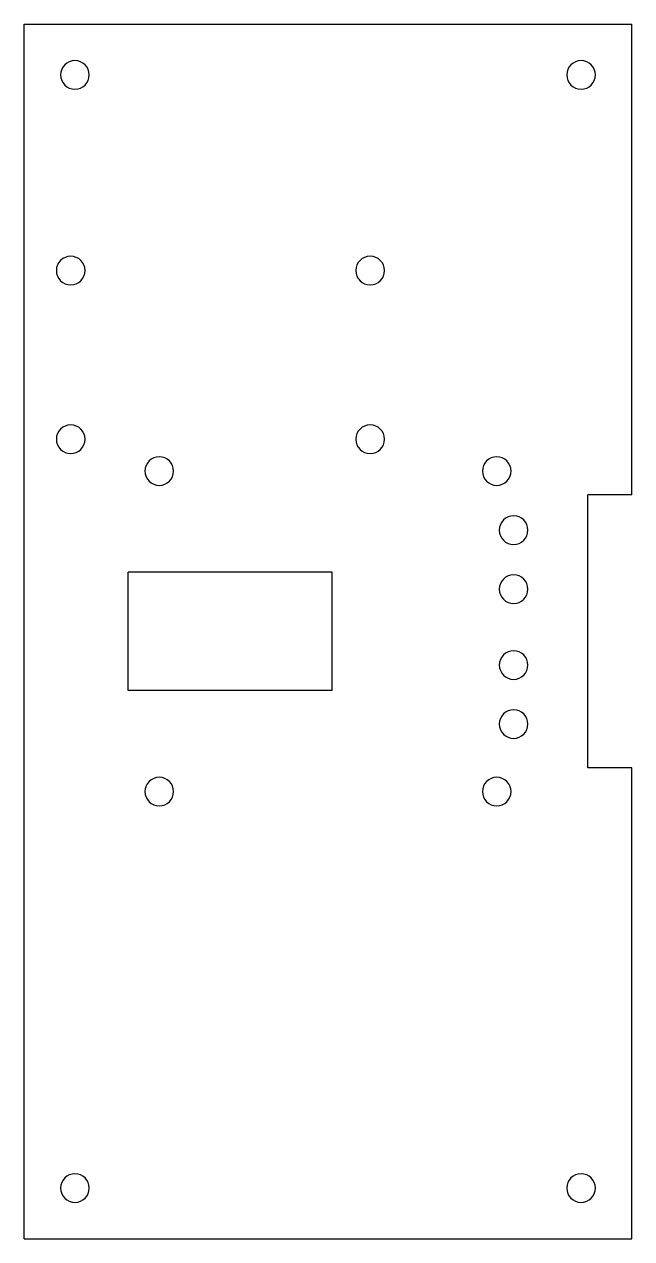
# Model space of a CAD drawing. Header units: millimetres. Extents: x 0 to 72, y 0 to 144.
import ezdxf

# ---------------------------------------------------------------- set-up
doc = ezdxf.new("R2010")
doc.units = ezdxf.units.MM

msp = doc.modelspace()

# ---------------------------------------------------------------- linework, layer by layer
for p, q in [((0, 144, 5), (72, 144, 5)), ((0, 0, 5), (0, 144, 5)), ((72, 88.22, 5), (72, 144, 5)), ((66.8, 55.82, 5), (66.8, 88.22, 5)), ((72, 88.22, 5), (66.8, 88.22, 5)), ((12.3, 65.02, 5), (12.3, 79.02, 5)), ((36.5, 79.02, 5), (12.3, 79.02, 5)), ((36.5, 65.02, 5), (36.5, 79.02, 5)), ((36.5, 65.02, 5), (12.3, 65.02, 5)), ((72, 55.82, 5), (66.8, 55.82, 5)), ((72, 0, 5), (72, 55.82, 5)), ((0, 0, 5), (72, 0, 5))]:
    msp.add_line(p, q)
for centre, start, end in [((6, 138, 5), 0, 180), ((66, 138, 5), 0, 180), ((6, 138, 5), -180, 0), ((66, 138, 5), -180, 0), ((5.5, 114.8, 5), 0, 180), ((41, 114.8, 5), 0, 180), ((5.5, 114.8, 5), -180, 0), ((41, 114.8, 5), -180, 0), ((5.5, 94.8, 5), 0, 180), ((41, 94.8, 5), 0, 180), ((5.5, 94.8, 5), -180, 0), ((41, 94.8, 5), -180, 0), ((16, 91.02, 5), 0, 180), ((56, 91.02, 5), 0, 180), ((16, 91.02, 5), -180, 0), ((56, 91.02, 5), -180, 0), ((58, 84.02, 5), 0, 180), ((58, 84.02, 5), -180, 0), ((58, 77.02, 5), 0, 180), ((58, 77.02, 5), -180, 0), ((58, 68.02, 5), 0, 180), ((58, 68.02, 5), -180, 0), ((58, 61.02, 5), 0, 180), ((58, 61.02, 5), -180, 0), ((16, 53.02, 5), 0, 180), ((56, 53.02, 5), 0, 180), ((16, 53.02, 5), -180, 0), ((56, 53.02, 5), -180, 0), ((6, 6, 5), 0, 180), ((66, 6, 5), 0, 180), ((6, 6, 5), -180, 0), ((66, 6, 5), -180, 0)]:
    msp.add_arc(centre, 1.7, start, end)

doc.saveas('drawing.dxf')
